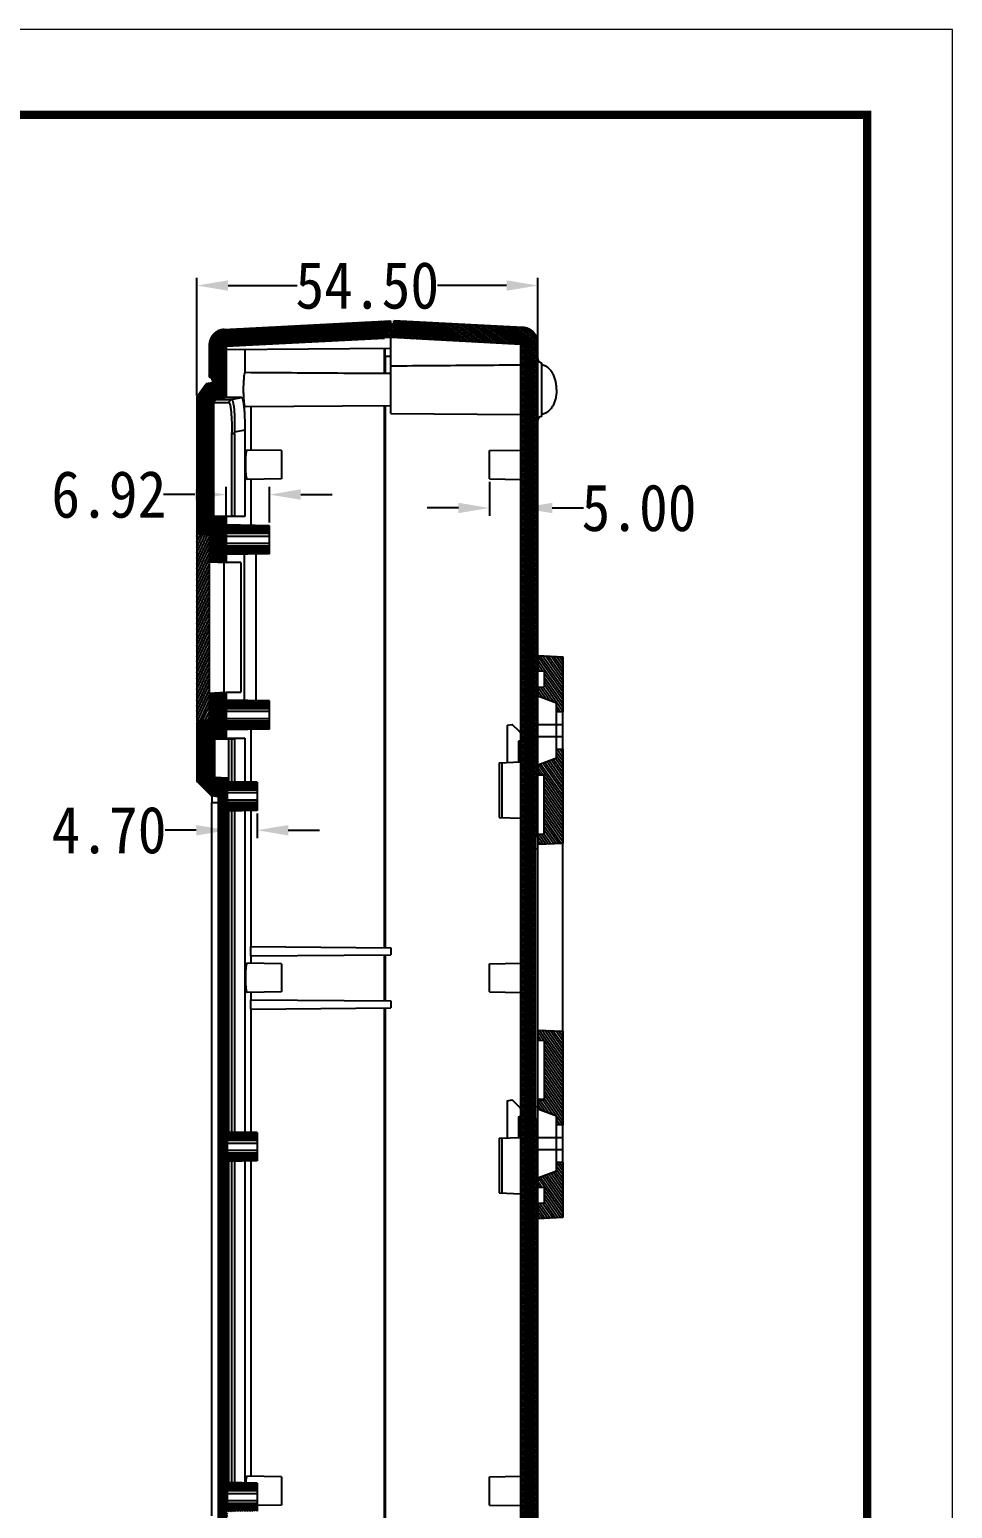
# Model space of a CAD drawing. Header units: inches. Extents: x 1964 to 3446, y -1690 to -1141.
# Drawn here: x 2606.6 to 2754.1, y -1377.1 to -1140.7 of the extents above; entities that cross this region are included whole.
import ezdxf

# ---------------------------------------------------------------- set-up
doc = ezdxf.new("R2010")
doc.units = ezdxf.units.IN
doc.header["$MEASUREMENT"] = 0
doc.layers.get('0').update_dxf_attribs({"linetype": 'CONTINUOUS'})
doc.layers.get('Defpoints').update_dxf_attribs({"linetype": 'CONTINUOUS'})
doc.layers.add('from', color=7, linetype='CONTINUOUS', lineweight=13)
doc.styles.add('FFS', font='SIMFANG.TTF', dxfattribs={"width": 0.9})
doc.dimstyles.get("Standard").update_dxf_attribs({"dimtxt": 0.18, "dimasz": 0.18, "dimexe": 0.18, "dimexo": 0.0625, "dimgap": 0.09, "dimtad": 0, "dimzin": 0, "dimdsep": 46, "dimtxsty": 'Standard', "dimcen": 0, "dimadec": 0, "dimazin": 0, "dimtfac": 1, "dimtdec": 4, "dimtofl": 0, "dimtmove": 0, "dimatfit": 3, "dimfxl": 0, "dimtolj": 1, "dimtzin": 0, "dimarcsym": 0})

# ---------------------------------------------------------------- blocks, each defined once
blk = doc.blocks.new('*D20')
at = {"color": 6, "lineweight": -2}
for p, q in [((2633.33, -1199.2), (2633.33, -1180.39)), ((2638.33, -1181.64), (2649.37, -1181.64)), ((2682.83, -1181.64), (2671.78, -1181.64)), ((2687.83, -1190.59), (2687.83, -1180.39))]:
    blk.add_line(p, q, dxfattribs=at)
at = {"color": 6}
for points in [[(2638.33, -1180.81), (2638.33, -1182.47), (2633.33, -1181.64)], [(2682.83, -1180.81), (2682.83, -1182.47), (2687.83, -1181.64)]]:
    blk.add_solid(points, dxfattribs=at)
at = {"layer": 'Defpoints', "color": 0}
for p in [(2633.33, -1181.64), (2687.83, -1191.09), (2633.33, -1199.7)]:
    blk.add_point(p, dxfattribs=at)
at = {"color": 4, "insert": (2660.58, -1181.64), "char_height": 7.5, "attachment_point": 5, "style": 'FFS'}
blk.add_mtext('\\A1;54.50', dxfattribs=at)
blk = doc.blocks.new('*D29')
at = {"color": 6, "lineweight": -2}
for p, q in [((2680.13, -1213.03), (2680.13, -1218.44)), ((2685.13, -1213.12), (2685.13, -1218.44)), ((2675.13, -1217.19), (2670.13, -1217.19)), ((2690.13, -1217.19), (2695.13, -1217.19))]:
    blk.add_line(p, q, dxfattribs=at)
at = {"color": 6}
for points in [[(2675.13, -1216.36), (2675.13, -1218.02), (2680.13, -1217.19)], [(2690.13, -1216.36), (2690.13, -1218.02), (2685.13, -1217.19)]]:
    blk.add_solid(points, dxfattribs=at)
at = {"layer": 'Defpoints', "color": 0}
for p in [(2680.13, -1212.53), (2685.13, -1212.62), (2685.13, -1217.19)]:
    blk.add_point(p, dxfattribs=at)
at = {"color": 4, "insert": (2704, -1217.19), "char_height": 7.5, "attachment_point": 5, "style": 'FFS'}
blk.add_mtext('\\A1;5.00', dxfattribs=at)
blk = doc.blocks.new('*D30')
at = {"color": 6, "lineweight": -2}
for p, q in [((2638.03, -1218.63), (2638.03, -1213.8)), ((2644.95, -1219.53), (2644.95, -1213.8)), ((2633.03, -1215.05), (2628.03, -1215.05)), ((2649.95, -1215.05), (2654.95, -1215.05))]:
    blk.add_line(p, q, dxfattribs=at)
at = {"color": 6}
for points in [[(2633.03, -1214.21), (2633.03, -1215.88), (2638.03, -1215.05)], [(2649.95, -1214.21), (2649.95, -1215.88), (2644.95, -1215.05)]]:
    blk.add_solid(points, dxfattribs=at)
at = {"layer": 'Defpoints', "color": 0}
for p in [(2638.03, -1215.05), (2638.03, -1219.13), (2644.95, -1220.03)]:
    blk.add_point(p, dxfattribs=at)
at = {"color": 4, "insert": (2619.28, -1215.05), "char_height": 7.5, "attachment_point": 5, "style": 'FFS'}
blk.add_mtext('\\A1;6.92', dxfattribs=at)
blk = doc.blocks.new('*D31')
at = {"color": 6, "lineweight": -2}
for p, q in [((2642.96, -1266.04), (2642.96, -1269.94)), ((2633.26, -1268.69), (2628.26, -1268.69)), ((2638.26, -1267.11), (2638.26, -1269.94)), ((2647.96, -1268.69), (2652.96, -1268.69))]:
    blk.add_line(p, q, dxfattribs=at)
at = {"color": 6}
for points in [[(2633.26, -1267.86), (2633.26, -1269.53), (2638.26, -1268.69)], [(2647.96, -1267.86), (2647.96, -1269.53), (2642.96, -1268.69)]]:
    blk.add_solid(points, dxfattribs=at)
at = {"layer": 'Defpoints', "color": 0}
for p in [(2638.26, -1266.61), (2642.96, -1265.54), (2638.26, -1268.69)]:
    blk.add_point(p, dxfattribs=at)
at = {"color": 4, "insert": (2619.31, -1268.69), "char_height": 7.5, "attachment_point": 5, "style": 'FFS'}
blk.add_mtext('\\A1;4.70', dxfattribs=at)

msp = doc.modelspace()

# ---------------------------------------------------------------- hatches: boundary and pattern name
h = msp.add_hatch()
h.set_pattern_fill('DEFAULT__3', color=2, scale=0.228247, angle=125, style=0)
h.set_pattern_definition([(125, (2141.25107, -1534.14512), (-0.186968945, -0.130917065), [])])
edge = h.paths.add_edge_path()
edge.add_line((2638.026, -1221.278), (2638.026, -1223.278))
edge.add_line((2638.026, -1223.278), (2644.948, -1223.278))
edge.add_line((2644.948, -1223.278), (2644.948, -1224.529))
edge.add_line((2644.948, -1224.529), (2638.026, -1224.65))
edge.add_line((2638.026, -1224.65), (2638.026, -1225.92))
edge.add_line((2638.026, -1225.92), (2635.326, -1225.778))
edge.add_line((2635.326, -1225.778), (2635.326, -1221.278))
edge.add_line((2635.326, -1221.278), (2633.326, -1221.243))
edge.add_line((2633.326, -1221.243), (2633.326, -1199.432))
edge.add_line((2633.326, -1199.432), (2634.825, -1197.367))
edge.add_line((2634.825, -1197.367), (2635.327, -1197.279))
edge.add_line((2635.327, -1197.279), (2635.826, -1197.191))
edge.add_line((2635.826, -1197.191), (2635.826, -1196.786))
edge.add_spline(control_points=[(2635.826, -1196.786), (2635.826, -1196.532), (2635.663, -1196.338), (2635.413, -1196.294)], knot_values=[0, 0, 0, 0, 1, 1, 1, 1], degree=3, periodic=0)
edge.add_line((2635.413, -1196.293), (2635.326, -1196.278))
edge.add_line((2635.326, -1196.278), (2635.326, -1191.171))
edge.add_spline(control_points=[(2637.695, -1188.674), (2636.293, -1188.748), (2635.326, -1189.766), (2635.326, -1191.171)], knot_values=[0, 0, 0, 0, 1, 1, 1, 1], degree=3, periodic=0)
edge.add_line((2637.695, -1188.674), (2664.326, -1187.278))
edge.add_line((2664.326, -1187.278), (2664.326, -1188.926))
edge.add_line((2664.326, -1188.926), (2663.326, -1188.978))
edge.add_line((2663.326, -1188.978), (2663.326, -1190.031))
edge.add_line((2663.326, -1190.031), (2638.026, -1191.357))
edge.add_line((2638.026, -1191.357), (2638.026, -1199.543))
edge.add_line((2638.026, -1199.543), (2636.369, -1199.836))
edge.add_line((2636.369, -1199.836), (2636.026, -1200.309))
edge.add_line((2636.026, -1200.309), (2636.026, -1218.474))
edge.add_line((2636.026, -1218.474), (2638.026, -1218.578))
edge.add_line((2638.026, -1218.578), (2638.026, -1219.907))
edge.add_line((2638.026, -1219.907), (2644.948, -1220.027))
edge.add_line((2644.948, -1220.027), (2644.948, -1221.278))
edge.add_line((2644.948, -1221.278), (2638.026, -1221.278))
edge = h.paths.add_edge_path()
edge.add_line((2638.026, -1249.278), (2638.026, -1251.278))
edge.add_line((2638.026, -1251.278), (2644.948, -1251.278))
edge.add_line((2644.948, -1251.278), (2644.948, -1252.529))
edge.add_line((2644.948, -1252.529), (2638.026, -1252.65))
edge.add_line((2638.026, -1252.65), (2638.026, -1253.979))
edge.add_line((2638.026, -1253.979), (2636.158, -1254.076))
edge.add_line((2636.158, -1254.076), (2636.158, -1260.228))
edge.add_line((2636.158, -1260.228), (2638.258, -1260.338))
edge.add_line((2638.258, -1260.338), (2638.258, -1260.94))
edge.add_line((2638.258, -1260.94), (2642.957, -1261.022))
edge.add_line((2642.957, -1261.022), (2642.957, -1262.278))
edge.add_line((2642.957, -1262.278), (2638.258, -1262.278))
edge.add_line((2638.258, -1262.278), (2638.258, -1263.978))
edge.add_line((2638.258, -1263.978), (2638.258, -1264.278))
edge.add_line((2638.258, -1264.278), (2642.957, -1264.278))
edge.add_line((2642.957, -1264.278), (2642.957, -1265.535))
edge.add_line((2642.957, -1265.535), (2638.258, -1265.617))
edge.add_line((2638.258, -1265.617), (2638.258, -1316.937))
edge.add_line((2638.258, -1316.937), (2642.957, -1317.019))
edge.add_line((2642.957, -1317.019), (2642.957, -1318.276))
edge.add_line((2642.957, -1318.276), (2638.258, -1318.276))
edge.add_line((2638.258, -1318.276), (2638.258, -1318.646))
edge.add_line((2638.258, -1318.646), (2638.258, -1320.276))
edge.add_line((2638.258, -1320.276), (2642.957, -1320.276))
edge.add_line((2642.957, -1320.276), (2642.957, -1321.533))
edge.add_line((2642.957, -1321.533), (2638.258, -1321.615))
edge.add_line((2638.258, -1321.615), (2638.258, -1372.935))
edge.add_line((2638.258, -1372.935), (2642.957, -1373.017))
edge.add_line((2642.957, -1373.017), (2642.957, -1374.273))
edge.add_line((2642.957, -1374.273), (2638.258, -1374.273))
edge.add_line((2638.258, -1374.273), (2638.258, -1376.273))
edge.add_line((2638.258, -1376.273), (2642.957, -1376.273))
edge.add_line((2642.957, -1376.273), (2642.957, -1377.53))
edge.add_line((2642.957, -1377.53), (2638.258, -1377.612))
edge.add_line((2638.258, -1377.612), (2638.258, -1380.574))
edge.add_line((2638.258, -1380.574), (2636.528, -1380.665))
edge.add_line((2636.528, -1380.665), (2636.128, -1381.065))
edge.add_line((2636.128, -1381.065), (2636.128, -1384.605))
edge.add_line((2636.128, -1384.605), (2636.522, -1385.075))
edge.add_line((2636.522, -1385.075), (2638.026, -1385.339))
edge.add_line((2638.026, -1385.339), (2638.026, -1391.278))
edge.add_line((2638.026, -1391.278), (2639.326, -1391.29))
edge.add_line((2639.326, -1391.29), (2639.326, -1392.257))
edge.add_line((2639.326, -1392.257), (2636.826, -1392.278))
edge.add_line((2636.826, -1392.278), (2636.826, -1393.978))
edge.add_line((2636.826, -1393.978), (2639.326, -1394))
edge.add_line((2639.326, -1394), (2639.326, -1395.968))
edge.add_line((2639.326, -1395.968), (2637.695, -1395.883))
edge.add_spline(control_points=[(2637.695, -1395.883), (2636.293, -1395.809), (2635.326, -1394.791), (2635.326, -1393.386)], knot_values=[0, 0, 0, 0, 1, 1, 1, 1], degree=3, periodic=0)
edge.add_line((2635.326, -1393.386), (2635.326, -1388.279))
edge.add_line((2635.326, -1388.279), (2635.413, -1388.263))
edge.add_spline(control_points=[(2635.826, -1387.771), (2635.826, -1388.025), (2635.663, -1388.219), (2635.413, -1388.263)], knot_values=[0, 0, 0, 0, 1, 1, 1, 1], degree=3, periodic=0)
edge.add_line((2635.826, -1387.771), (2635.826, -1387.366))
edge.add_line((2635.826, -1387.366), (2635.327, -1387.278))
edge.add_line((2635.327, -1387.278), (2634.825, -1387.19))
edge.add_line((2634.825, -1387.19), (2633.326, -1385.125))
edge.add_line((2633.326, -1385.125), (2633.326, -1381.721))
edge.add_line((2633.326, -1381.721), (2635.664, -1379.383))
edge.add_line((2635.664, -1379.383), (2636.758, -1379.19))
edge.add_line((2636.758, -1379.19), (2636.758, -1263.367))
edge.add_line((2636.758, -1263.367), (2635.664, -1263.174))
edge.add_line((2635.664, -1263.174), (2633.326, -1260.836))
edge.add_line((2633.326, -1260.836), (2633.326, -1251.313))
edge.add_line((2633.326, -1251.313), (2635.326, -1251.278))
edge.add_line((2635.326, -1251.278), (2635.326, -1246.778))
edge.add_line((2635.326, -1246.778), (2638.026, -1246.637))
edge.add_line((2638.026, -1246.637), (2638.026, -1247.907))
edge.add_line((2638.026, -1247.907), (2644.948, -1248.027))
edge.add_line((2644.948, -1248.027), (2644.948, -1249.278))
edge.add_line((2644.948, -1249.278), (2638.026, -1249.278))
h = msp.add_hatch()
h.set_pattern_fill('DEFAULT__1', color=2, scale=0.275059, angle=325, style=0)
h.set_pattern_definition([(325, (2141.25107, -1534.14512), (0.15776715, 0.22531484), [])])
edge = h.paths.add_edge_path()
edge.add_line((2685.126, -1391.278), (2685.126, -1191.046))
edge.add_line((2685.126, -1191.046), (2663.426, -1189.909))
edge.add_line((2663.426, -1189.909), (2663.426, -1188.977))
edge.add_line((2663.426, -1188.977), (2664.326, -1188.93))
edge.add_line((2664.326, -1188.93), (2664.326, -1187.805))
edge.add_line((2664.326, -1187.805), (2664.826, -1187.778))
edge.add_line((2664.826, -1187.778), (2664.826, -1187.278))
edge.add_line((2664.826, -1187.278), (2685.457, -1188.36))
edge.add_spline(control_points=[(2687.826, -1190.856), (2687.826, -1189.452), (2686.859, -1188.433), (2685.457, -1188.36)], knot_values=[0, 0, 0, 0, 1, 1, 1, 1], degree=3, periodic=0)
edge.add_line((2687.826, -1190.856), (2687.826, -1269.676))
edge.add_line((2687.826, -1269.676), (2687.441, -1269.71))
edge.add_line((2687.441, -1269.71), (2687.441, -1314.847))
edge.add_line((2687.441, -1314.847), (2687.826, -1314.881))
edge.add_line((2687.826, -1314.881), (2687.826, -1393.701))
edge.add_spline(control_points=[(2687.826, -1393.701), (2687.826, -1395.105), (2686.859, -1396.124), (2685.457, -1396.197)], knot_values=[0, 0, 0, 0, 1, 1, 1, 1], degree=3, periodic=0)
edge.add_line((2685.457, -1396.197), (2683.826, -1396.283))
edge.add_line((2683.826, -1396.283), (2683.826, -1394))
edge.add_line((2683.826, -1394), (2685.826, -1393.983))
edge.add_line((2685.826, -1393.983), (2685.826, -1392.274))
edge.add_line((2685.826, -1392.274), (2683.826, -1392.257))
edge.add_line((2683.826, -1392.257), (2683.826, -1391.29))
edge.add_line((2683.826, -1391.29), (2685.126, -1391.278))
h = msp.add_hatch()
h.set_pattern_fill('DEFAULT__2', color=2, scale=0.36935, angle=245, style=0)
h.set_pattern_definition([(245, (2141.25107, -1534.14512), (0.33474516, -0.15609423), [])])
h.paths.add_polyline_path([(2633.327, -1221.328), (2635.327, -1221.433), (2635.327, -1251.124), (2633.327, -1251.229)])
h = msp.add_hatch()
h.set_pattern_fill('A', color=2, scale=0.351143, angle=125, style=0)
h.set_pattern_definition([(125, (2141.25107, -1534.14512), (-0.2876392, -0.20140713), [])])
h.paths.add_polyline_path([(2691.826, -1240.988), (2691.826, -1249.82), (2690.826, -1249.785), (2690.826, -1248.37), (2687.826, -1247.278), (2687.826, -1245.831), (2688.826, -1245.778), (2688.826, -1243.331), (2687.826, -1243.278), (2687.826, -1240.778)])
h.paths.add_polyline_path([(2691.826, -1255.737), (2691.826, -1270.778), (2687.826, -1270.918), (2687.826, -1269.331), (2688.826, -1269.278), (2688.826, -1259.778), (2687.826, -1259.726), (2687.826, -1258.278), (2690.826, -1257.187), (2690.826, -1255.772)])
h.paths.add_polyline_path([(2691.826, -1300.778), (2691.826, -1315.82), (2690.826, -1315.785), (2690.826, -1314.37), (2687.826, -1313.278), (2687.826, -1311.831), (2688.826, -1311.778), (2688.826, -1302.278), (2687.826, -1302.226), (2687.826, -1300.639)])
h.paths.add_polyline_path([(2691.826, -1321.737), (2691.826, -1330.569), (2687.826, -1330.778), (2687.826, -1328.278), (2688.826, -1328.226), (2688.826, -1325.778), (2687.826, -1325.726), (2687.826, -1324.278), (2690.826, -1323.187), (2690.826, -1321.772)])

# ---------------------------------------------------------------- linework, layer by layer
at = {"color": 7, "linetype": 'Continuous'}
for p, q in [((2637.695, -1188.674), (2664.326, -1187.278)), ((2637.695, -1188.674), (2664.326, -1187.278)), ((2664.326, -1188.93), (2664.326, -1187.278)), ((2664.326, -1188.926), (2664.326, -1187.278)), ((2664.826, -1187.778), (2664.326, -1187.805)), ((2664.826, -1187.778), (2664.326, -1187.805)), ((2664.326, -1188.93), (2664.326, -1187.805)), ((2685.457, -1188.36), (2664.826, -1187.278)), ((2664.826, -1187.778), (2664.826, -1187.278)), ((2685.457, -1188.36), (2664.826, -1187.278)), ((2664.826, -1187.778), (2664.826, -1187.278)), ((2638.026, -1191.357), (2663.326, -1190.031)), ((2638.026, -1191.357), (2663.326, -1190.031)), ((2664.326, -1188.926), (2663.326, -1188.978)), ((2664.326, -1188.926), (2663.326, -1188.978)), ((2663.326, -1190.031), (2663.326, -1188.978)), ((2663.326, -1190.031), (2663.326, -1188.978)), ((2664.326, -1189.983), (2663.326, -1189.931)), ((2664.326, -1188.93), (2663.426, -1188.977)), ((2664.326, -1188.93), (2663.426, -1188.977)), ((2663.426, -1189.909), (2663.426, -1188.977)), ((2663.426, -1189.909), (2663.426, -1188.977)), ((2685.126, -1191.046), (2663.426, -1189.909)), ((2685.126, -1191.046), (2663.426, -1189.909)), ((2664.326, -1202.096), (2664.326, -1189.983)), ((2685.126, -1391.278), (2685.126, -1191.046)), ((2685.126, -1391.278), (2685.126, -1191.046)), ((2687.826, -1393.701), (2687.826, -1190.856)), ((2687.826, -1269.676), (2687.826, -1190.856)), ((2635.326, -1191.171), (2635.326, -1196.278)), ((2635.326, -1191.171), (2635.326, -1196.278)), ((2638.026, -1191.357), (2638.026, -1199.543)), ((2638.026, -1191.357), (2638.026, -1199.543)), ((2638.037, -1191.89), (2664.326, -1191.66)), ((2641.053, -1195.56), (2641.053, -1191.863)), ((2663.326, -1195.726), (2663.326, -1191.669)), ((2663.326, -1193.278), (2663.426, -1193.278)), ((2663.426, -1192.977), (2663.426, -1191.668)), ((2664.326, -1192.977), (2663.426, -1192.977)), ((2663.426, -1192.977), (2663.426, -1195.706)), ((2664.326, -1195.715), (2663.326, -1195.706)), ((2688.426, -1193.978), (2688.426, -1202.578)), ((2633.326, -1199.432), (2634.825, -1197.367)), ((2633.326, -1199.432), (2634.825, -1197.367)), ((2635.826, -1197.191), (2634.825, -1197.367)), ((2635.327, -1197.279), (2634.825, -1197.367)), ((2635.413, -1196.293), (2635.323, -1196.278)), ((2635.413, -1196.293), (2635.326, -1196.278)), ((2635.826, -1197.191), (2635.327, -1197.279)), ((2635.826, -1196.786), (2635.826, -1197.191)), ((2635.826, -1196.786), (2635.826, -1197.191)), ((2633.326, -1199.432), (2633.326, -1221.243)), ((2633.326, -1199.432), (2633.326, -1221.243)), ((2636.369, -1199.836), (2636.026, -1200.309)), ((2636.369, -1199.836), (2636.026, -1200.309)), ((2636.026, -1200.309), (2638.455, -1200.309)), ((2636.026, -1200.309), (2636.026, -1218.474)), ((2636.026, -1200.309), (2636.026, -1218.474)), ((2638.026, -1199.543), (2636.369, -1199.836)), ((2638.026, -1199.543), (2636.369, -1199.836)), ((2636.369, -1199.836), (2638.802, -1199.836)), ((2640.502, -1199.544), (2638.026, -1199.543)), ((2638.802, -1199.836), (2638.455, -1200.309)), ((2638.833, -1199.835), (2640.502, -1199.544)), ((2664.323, -1200.842), (2641.108, -1201.045)), ((2642.005, -1207.942), (2642.005, -1201.037)), ((2663.326, -1287.466), (2663.326, -1200.851)), ((2663.426, -1200.85), (2663.426, -1287.466)), ((2664.326, -1202.097), (2685.126, -1202.278)), ((2641.024, -1204.772), (2639.348, -1205.064)), ((2641.024, -1204.772), (2641.024, -1218.579)), ((2639.336, -1205.348), (2638.957, -1205.397)), ((2638.958, -1218.473), (2638.957, -1205.397)), ((2639.339, -1205.348), (2639.337, -1218.491)), ((2646.881, -1208.027), (2641.358, -1207.93)), ((2646.881, -1208.027), (2646.881, -1212.53)), ((2680.126, -1208.029), (2685.126, -1207.941)), ((2680.126, -1212.528), (2680.126, -1208.029)), ((2646.881, -1212.53), (2641.358, -1212.627)), ((2642.005, -1219.976), (2642.005, -1212.615)), ((2680.126, -1212.528), (2685.126, -1212.615)), ((2638.026, -1218.578), (2636.026, -1218.474)), ((2638.026, -1218.578), (2636.026, -1218.474)), ((2638.026, -1218.473), (2638.957, -1218.473)), ((2641.024, -1218.579), (2638.026, -1218.578)), ((2638.026, -1218.578), (2638.026, -1219.907)), ((2638.026, -1218.578), (2638.026, -1219.907)), ((2639.337, -1218.491), (2638.958, -1218.473)), ((2641.024, -1218.579), (2639.337, -1218.491)), ((2635.326, -1221.278), (2633.326, -1221.243)), ((2635.326, -1221.278), (2633.326, -1221.243)), ((2633.327, -1221.328), (2635.327, -1221.433)), ((2633.327, -1221.328), (2633.327, -1251.229)), ((2633.327, -1221.328), (2633.327, -1251.229)), ((2633.327, -1221.328), (2635.327, -1221.433)), ((2635.326, -1221.328), (2633.664, -1221.328)), ((2635.326, -1221.278), (2635.326, -1225.778)), ((2635.326, -1221.278), (2635.326, -1225.778)), ((2635.327, -1221.433), (2635.327, -1251.124)), ((2635.327, -1221.433), (2635.327, -1251.124)), ((2644.948, -1220.027), (2638.026, -1219.907)), ((2644.948, -1220.027), (2638.026, -1219.907)), ((2644.948, -1221.278), (2638.026, -1221.278)), ((2638.026, -1221.278), (2638.026, -1223.278)), ((2644.948, -1221.278), (2638.026, -1221.278)), ((2638.026, -1221.278), (2638.026, -1223.278)), ((2638.027, -1221.678), (2644.948, -1221.678)), ((2644.948, -1224.529), (2644.948, -1220.027)), ((2644.948, -1221.278), (2644.948, -1220.027)), ((2644.948, -1223.278), (2638.026, -1223.278)), ((2644.948, -1223.278), (2638.026, -1223.278)), ((2644.948, -1222.878), (2638.027, -1222.878)), ((2644.948, -1224.529), (2644.948, -1223.278)), ((2635.326, -1225.778), (2638.026, -1225.92)), ((2635.326, -1225.778), (2638.026, -1225.92)), ((2637.694, -1246.654), (2637.694, -1225.902)), ((2644.948, -1224.529), (2638.026, -1224.65)), ((2644.948, -1224.529), (2638.026, -1224.65)), ((2638.026, -1224.65), (2638.026, -1225.92)), ((2638.026, -1224.65), (2638.026, -1225.92)), ((2640.393, -1225.921), (2638.026, -1225.92)), ((2640.393, -1225.921), (2640.393, -1246.636)), ((2640.934, -1247.957), (2640.934, -1224.6)), ((2642.762, -1224.568), (2642.762, -1247.989)), ((2687.826, -1240.778), (2691.826, -1240.988)), ((2687.826, -1240.778), (2691.826, -1240.988)), ((2687.826, -1240.778), (2687.826, -1243.278)), ((2691.826, -1330.569), (2691.826, -1240.988)), ((2691.826, -1240.988), (2691.826, -1249.82)), ((2688.826, -1243.331), (2687.826, -1243.278)), ((2688.826, -1243.331), (2687.826, -1243.278)), ((2688.826, -1243.331), (2688.826, -1245.778)), ((2688.826, -1243.331), (2688.826, -1245.778)), ((2635.326, -1246.778), (2638.026, -1246.637)), ((2635.326, -1246.778), (2638.026, -1246.637)), ((2635.326, -1246.778), (2635.326, -1251.278)), ((2635.326, -1246.778), (2635.326, -1251.278)), ((2638.023, -1246.637), (2638.026, -1246.637)), ((2638.026, -1246.637), (2638.026, -1247.907)), ((2638.026, -1246.637), (2638.026, -1247.907)), ((2687.826, -1245.831), (2688.826, -1245.778)), ((2687.826, -1245.831), (2688.826, -1245.778)), ((2687.826, -1245.831), (2687.826, -1247.278)), ((2690.826, -1248.37), (2687.826, -1247.278)), ((2690.826, -1248.37), (2687.826, -1247.278)), ((2644.948, -1248.027), (2638.026, -1247.907)), ((2644.948, -1248.027), (2638.026, -1247.907)), ((2644.948, -1249.278), (2638.026, -1249.278)), ((2638.026, -1249.278), (2638.026, -1251.278)), ((2644.948, -1249.278), (2638.026, -1249.278)), ((2638.026, -1249.278), (2638.026, -1251.278)), ((2638.027, -1249.678), (2644.948, -1249.678)), ((2644.948, -1252.529), (2644.948, -1248.027)), ((2644.948, -1249.278), (2644.948, -1248.027)), ((2690.826, -1257.187), (2690.826, -1248.37)), ((2690.826, -1249.785), (2690.826, -1248.37)), ((2691.826, -1249.82), (2690.826, -1249.785)), ((2691.826, -1249.82), (2690.826, -1249.785)), ((2635.326, -1251.278), (2633.326, -1251.313)), ((2635.326, -1251.278), (2633.326, -1251.313)), ((2633.326, -1251.313), (2633.326, -1260.836)), ((2633.326, -1251.313), (2633.326, -1260.836)), ((2635.327, -1251.124), (2633.327, -1251.229)), ((2635.327, -1251.124), (2633.327, -1251.229)), ((2633.664, -1251.229), (2635.326, -1251.229)), ((2644.948, -1251.278), (2638.026, -1251.278)), ((2644.948, -1251.278), (2638.026, -1251.278)), ((2644.948, -1252.529), (2638.026, -1252.65)), ((2644.948, -1252.529), (2638.026, -1252.65)), ((2644.948, -1250.878), (2638.027, -1250.878)), ((2644.948, -1252.529), (2644.948, -1251.278)), ((2682.926, -1251.921), (2683.734, -1251.778)), ((2682.926, -1251.921), (2682.926, -1257.855)), ((2684.89, -1252.934), (2683.734, -1251.778)), ((2687.826, -1251.778), (2691.826, -1251.778)), ((2636.158, -1254.076), (2638.026, -1253.979)), ((2636.158, -1254.076), (2638.026, -1253.979)), ((2636.158, -1254.076), (2636.158, -1260.228)), ((2636.158, -1254.076), (2636.158, -1260.228)), ((2638.026, -1252.65), (2638.026, -1253.979)), ((2638.026, -1252.65), (2638.026, -1253.979)), ((2638.026, -1253.979), (2641.024, -1253.978)), ((2638.467, -1254.084), (2638.957, -1254.084)), ((2638.467, -1260.943), (2638.467, -1254.084)), ((2638.955, -1254.075), (2639.341, -1254.075)), ((2638.955, -1260.952), (2638.955, -1254.075)), ((2641.024, -1253.978), (2639.343, -1254.066)), ((2639.343, -1254.066), (2639.343, -1260.959)), ((2641.024, -1253.978), (2641.024, -1260.988)), ((2642.005, -1261.005), (2642.005, -1252.581)), ((2684.726, -1254.468), (2684.997, -1254.369)), ((2684.726, -1254.468), (2684.726, -1257.792)), ((2691.826, -1253.778), (2687.826, -1253.778)), ((2690.826, -1257.187), (2687.826, -1258.278)), ((2690.826, -1257.187), (2687.826, -1258.278)), ((2691.826, -1255.737), (2690.826, -1255.772)), ((2691.826, -1255.737), (2690.826, -1255.772)), ((2690.826, -1257.187), (2690.826, -1255.772)), ((2691.826, -1255.737), (2691.826, -1270.778)), ((2681.626, -1257.901), (2685.126, -1257.778)), ((2681.626, -1257.901), (2681.626, -1266.656)), ((2682.108, -1266.673), (2682.108, -1257.884)), ((2687.826, -1258.278), (2687.826, -1259.726)), ((2635.664, -1263.174), (2633.326, -1260.836)), ((2635.664, -1263.174), (2633.326, -1260.836)), ((2636.158, -1260.228), (2638.467, -1260.349)), ((2636.158, -1260.228), (2638.258, -1260.338)), ((2638.258, -1260.94), (2638.258, -1260.338)), ((2638.258, -1260.94), (2638.258, -1260.338)), ((2642.957, -1261.022), (2638.258, -1260.94)), ((2642.957, -1261.022), (2638.258, -1260.94)), ((2642.957, -1261.022), (2642.957, -1265.535)), ((2642.957, -1261.022), (2642.957, -1262.278)), ((2687.826, -1259.726), (2688.826, -1259.778)), ((2687.826, -1259.726), (2688.826, -1259.778)), ((2687.826, -1259.841), (2688.826, -1259.841)), ((2688.826, -1269.278), (2688.826, -1259.778)), ((2688.826, -1269.278), (2688.826, -1259.778)), ((2636.758, -1263.367), (2635.664, -1263.174)), ((2636.758, -1263.367), (2635.664, -1263.174)), ((2635.765, -1264.278), (2636.758, -1264.278)), ((2635.765, -1378.278), (2635.765, -1264.278)), ((2636.758, -1263.367), (2636.758, -1379.19)), ((2636.758, -1263.367), (2636.758, -1379.19)), ((2642.957, -1262.278), (2638.258, -1262.278)), ((2638.258, -1264.278), (2638.258, -1262.278)), ((2638.258, -1263.978), (2638.258, -1262.278)), ((2642.957, -1262.278), (2638.258, -1262.278)), ((2638.258, -1262.678), (2642.957, -1262.678)), ((2642.957, -1263.878), (2638.258, -1263.878)), ((2638.258, -1264.278), (2638.258, -1263.978)), ((2642.957, -1264.278), (2638.258, -1264.278)), ((2642.957, -1264.278), (2638.258, -1264.278)), ((2642.957, -1264.278), (2642.957, -1265.535)), ((2642.957, -1265.535), (2638.258, -1265.617)), ((2642.957, -1265.535), (2638.258, -1265.617)), ((2638.258, -1316.937), (2638.258, -1265.617)), ((2638.258, -1316.937), (2638.258, -1265.617)), ((2638.467, -1316.94), (2638.467, -1265.614)), ((2638.957, -1316.949), (2638.955, -1265.605)), ((2639.343, -1265.598), (2639.343, -1316.956)), ((2641.024, -1265.569), (2641.024, -1316.985)), ((2642.005, -1287.28), (2642.005, -1265.552)), ((2681.626, -1266.656), (2685.126, -1266.778)), ((2687.441, -1269.71), (2687.826, -1269.676)), ((2687.441, -1269.71), (2687.826, -1269.676)), ((2687.441, -1314.847), (2687.441, -1269.71)), ((2687.441, -1314.847), (2687.441, -1269.71)), ((2687.826, -1269.331), (2688.826, -1269.278)), ((2687.826, -1269.331), (2688.826, -1269.278)), ((2687.826, -1269.331), (2687.826, -1270.918)), ((2687.826, -1270.918), (2691.826, -1270.778)), ((2687.826, -1270.918), (2691.826, -1270.778)), ((2687.826, -1271.679), (2687.441, -1271.712)), ((2641.945, -1287.279), (2664.326, -1287.474)), ((2641.945, -1288.778), (2641.945, -1287.279)), ((2664.326, -1287.474), (2664.326, -1288.583)), ((2646.881, -1290.027), (2641.358, -1289.93)), ((2641.945, -1288.778), (2664.326, -1288.583)), ((2642.005, -1289.942), (2642.005, -1288.777)), ((2646.881, -1290.027), (2646.881, -1294.53)), ((2663.326, -1295.966), (2663.326, -1288.591)), ((2663.426, -1288.591), (2663.426, -1295.966)), ((2680.126, -1290.029), (2685.126, -1289.941)), ((2680.126, -1294.528), (2680.126, -1290.029)), ((2646.881, -1294.53), (2641.358, -1294.627)), ((2642.005, -1295.78), (2642.005, -1294.615)), ((2680.126, -1294.528), (2685.126, -1294.615)), ((2641.945, -1295.779), (2664.326, -1295.974)), ((2641.945, -1297.278), (2641.945, -1295.779)), ((2641.945, -1297.278), (2664.326, -1297.083)), ((2642.005, -1317.002), (2642.005, -1297.277)), ((2663.326, -1383.706), (2663.326, -1297.091)), ((2663.426, -1297.091), (2663.426, -1383.707)), ((2664.326, -1295.974), (2664.326, -1297.083)), ((2687.826, -1300.639), (2691.826, -1300.778)), ((2687.826, -1300.639), (2691.826, -1300.778)), ((2687.826, -1300.639), (2687.826, -1302.226)), ((2691.826, -1300.778), (2691.826, -1315.82)), ((2687.826, -1302.226), (2688.826, -1302.278)), ((2687.826, -1302.226), (2688.826, -1302.278)), ((2688.826, -1302.278), (2688.826, -1311.778)), ((2688.826, -1302.278), (2688.826, -1311.778)), ((2682.926, -1311.921), (2683.734, -1311.778)), ((2682.926, -1311.921), (2682.926, -1317.855)), ((2684.89, -1312.934), (2683.734, -1311.778)), ((2687.441, -1312.845), (2687.826, -1312.878)), ((2688.826, -1311.716), (2687.826, -1311.716)), ((2687.826, -1311.831), (2688.826, -1311.778)), ((2687.826, -1311.831), (2688.826, -1311.778)), ((2687.826, -1311.831), (2687.826, -1313.278)), ((2690.826, -1314.37), (2687.826, -1313.278)), ((2690.826, -1314.37), (2687.826, -1313.278)), ((2684.726, -1314.468), (2684.997, -1314.369)), ((2684.726, -1314.468), (2684.726, -1317.792)), ((2687.826, -1314.881), (2687.441, -1314.847)), ((2687.826, -1314.881), (2687.441, -1314.847)), ((2687.826, -1393.701), (2687.826, -1314.881)), ((2690.826, -1323.187), (2690.826, -1314.37)), ((2690.826, -1314.37), (2690.826, -1315.785)), ((2691.826, -1315.82), (2690.826, -1315.785)), ((2691.826, -1315.82), (2690.826, -1315.785)), ((2642.957, -1317.019), (2638.258, -1316.937)), ((2642.957, -1317.019), (2638.258, -1316.937)), ((2642.957, -1318.276), (2638.258, -1318.276)), ((2638.258, -1320.276), (2638.258, -1318.276)), ((2638.258, -1318.646), (2638.258, -1318.276)), ((2642.957, -1318.276), (2638.258, -1318.276)), ((2638.258, -1320.276), (2638.258, -1318.646)), ((2638.258, -1318.676), (2642.957, -1318.676)), ((2642.957, -1317.019), (2642.957, -1321.533)), ((2642.957, -1317.019), (2642.957, -1318.276)), ((2681.626, -1317.901), (2685.126, -1317.778)), ((2681.626, -1317.901), (2681.626, -1326.656)), ((2682.108, -1326.673), (2682.108, -1317.884)), ((2687.826, -1317.778), (2691.826, -1317.778)), ((2642.957, -1319.876), (2638.258, -1319.876)), ((2642.957, -1320.276), (2638.258, -1320.276)), ((2642.957, -1320.276), (2638.258, -1320.276)), ((2642.957, -1320.276), (2642.957, -1321.533)), ((2691.826, -1319.778), (2687.826, -1319.778)), ((2642.957, -1321.533), (2638.258, -1321.615)), ((2642.957, -1321.533), (2638.258, -1321.615)), ((2638.258, -1372.935), (2638.258, -1321.615)), ((2638.258, -1372.935), (2638.258, -1321.615)), ((2638.467, -1372.938), (2638.467, -1321.612)), ((2638.959, -1372.947), (2638.957, -1321.603)), ((2639.343, -1321.596), (2639.343, -1372.953)), ((2641.024, -1321.566), (2641.024, -1372.983)), ((2642.005, -1371.942), (2642.005, -1321.549)), ((2690.826, -1323.187), (2687.826, -1324.278)), ((2690.826, -1323.187), (2687.826, -1324.278)), ((2691.826, -1321.737), (2690.826, -1321.772)), ((2691.826, -1321.737), (2690.826, -1321.772)), ((2690.826, -1321.772), (2690.826, -1323.187)), ((2691.826, -1321.737), (2691.826, -1330.569)), ((2687.826, -1324.278), (2687.826, -1325.726)), ((2687.826, -1325.726), (2688.826, -1325.778)), ((2687.826, -1325.726), (2688.826, -1325.778)), ((2688.826, -1325.778), (2688.826, -1328.226)), ((2688.826, -1325.778), (2688.826, -1328.226)), ((2681.626, -1326.656), (2685.126, -1326.778)), ((2687.826, -1328.278), (2688.826, -1328.226)), ((2687.826, -1328.278), (2688.826, -1328.226)), ((2687.826, -1328.278), (2687.826, -1330.778)), ((2691.826, -1330.569), (2687.826, -1330.778)), ((2691.826, -1330.569), (2687.826, -1330.778)), ((2642.957, -1373.017), (2638.258, -1372.935)), ((2642.957, -1373.017), (2638.258, -1372.935)), ((2646.881, -1372.027), (2641.358, -1371.93)), ((2642.957, -1373.017), (2642.957, -1377.53)), ((2642.957, -1373.017), (2642.957, -1374.273)), ((2646.881, -1372.027), (2646.881, -1376.53)), ((2680.126, -1372.029), (2685.126, -1371.941)), ((2680.126, -1376.528), (2680.126, -1372.029)), ((2638.258, -1376.273), (2638.258, -1374.273)), ((2642.957, -1374.273), (2638.258, -1374.273)), ((2638.258, -1376.273), (2638.258, -1374.273)), ((2642.957, -1374.273), (2638.258, -1374.273)), ((2638.258, -1374.673), (2642.957, -1374.673)), ((2642.957, -1375.873), (2638.258, -1375.873)), ((2642.957, -1376.273), (2638.258, -1376.273)), ((2642.957, -1376.273), (2638.258, -1376.273)), ((2642.957, -1376.273), (2642.957, -1377.53)), ((2646.881, -1376.53), (2642.957, -1376.599)), ((2680.126, -1376.528), (2685.126, -1376.615))]:
    msp.add_line(p, q, dxfattribs=at)
for centre, radius, start, end in [((2637.826, -1191.171), 2.5, 93, 180), ((2685.326, -1190.856), 2.5, 0, 87), ((2688.426, -1193.378), 0.6, 180, 270), ((2635.326, -1196.786), 0.5, 0, 79.99853), ((2688.426, -1203.178), 0.6, 90, 180), ((2591.092, -1205.397), 47.865, 359.99945, 0.28018), ((2636.835, -1116.198), 137.895, 270.49545, 270.67835), ((2683.829, -1253.995), 1.5, 29.9111, 45), ((2684.826, -1253.9), 0.5, 290, 307.65872), ((2683.829, -1313.995), 1.5, 29.9111, 45), ((2684.826, -1313.9), 0.5, 290, 307.65872)]:
    msp.add_arc(centre, radius, start, end, dxfattribs=at)
for points, start_tangent, end_tangent in [([(2637.695, -1188.674), (2637.668, -1188.676), (2637.641, -1188.677), (2637.614, -1188.68), (2637.587, -1188.682), (2637.56, -1188.685), (2637.532, -1188.688), (2637.505, -1188.691), (2637.477, -1188.695), (2637.45, -1188.699), (2637.422, -1188.703), (2637.395, -1188.708), (2637.367, -1188.713), (2637.339, -1188.718), (2637.311, -1188.724), (2637.284, -1188.73), (2637.256, -1188.737), (2637.228, -1188.743), (2637.2, -1188.75), (2637.172, -1188.758), (2637.144, -1188.765), (2637.116, -1188.773), (2637.088, -1188.782), (2637.061, -1188.791), (2637.033, -1188.8), (2637.005, -1188.809), (2636.977, -1188.819), (2636.949, -1188.829), (2636.922, -1188.84), (2636.894, -1188.851), (2636.866, -1188.862), (2636.839, -1188.874), (2636.812, -1188.886), (2636.784, -1188.898), (2636.757, -1188.911), (2636.73, -1188.924), (2636.703, -1188.937), (2636.676, -1188.951), (2636.649, -1188.965), (2636.622, -1188.98), (2636.596, -1188.994), (2636.569, -1189.01), (2636.543, -1189.025), (2636.517, -1189.041), (2636.491, -1189.057), (2636.465, -1189.074), (2636.439, -1189.091), (2636.413, -1189.108), (2636.388, -1189.125), (2636.363, -1189.143), (2636.338, -1189.162), (2636.313, -1189.18), (2636.289, -1189.199), (2636.264, -1189.218), (2636.24, -1189.238), (2636.216, -1189.258), (2636.193, -1189.278), (2636.169, -1189.298), (2636.146, -1189.319), (2636.123, -1189.34), (2636.1, -1189.362), (2636.078, -1189.383), (2636.056, -1189.405), (2636.034, -1189.427), (2636.012, -1189.45), (2635.991, -1189.473), (2635.97, -1189.496), (2635.949, -1189.519), (2635.929, -1189.542), (2635.909, -1189.566), (2635.889, -1189.59), (2635.869, -1189.614), (2635.85, -1189.639), (2635.831, -1189.663), (2635.813, -1189.688), (2635.795, -1189.713), (2635.777, -1189.739), (2635.759, -1189.764), (2635.742, -1189.79), (2635.725, -1189.816), (2635.708, -1189.842), (2635.692, -1189.868), (2635.676, -1189.894), (2635.661, -1189.921), (2635.645, -1189.948), (2635.631, -1189.975), (2635.616, -1190.002), (2635.602, -1190.029), (2635.588, -1190.056), (2635.575, -1190.083), (2635.562, -1190.111), (2635.549, -1190.138), (2635.537, -1190.166), (2635.525, -1190.194), (2635.513, -1190.221), (2635.502, -1190.249), (2635.491, -1190.277), (2635.48, -1190.305), (2635.47, -1190.333), (2635.46, -1190.362), (2635.451, -1190.39), (2635.442, -1190.418), (2635.433, -1190.446), (2635.425, -1190.474), (2635.417, -1190.503), (2635.409, -1190.531), (2635.402, -1190.559), (2635.395, -1190.588), (2635.388, -1190.616), (2635.382, -1190.644), (2635.376, -1190.672), (2635.371, -1190.7), (2635.365, -1190.729), (2635.36, -1190.757), (2635.356, -1190.785), (2635.352, -1190.813), (2635.348, -1190.841), (2635.344, -1190.869), (2635.341, -1190.897), (2635.338, -1190.924), (2635.335, -1190.952), (2635.333, -1190.98), (2635.331, -1191.007), (2635.33, -1191.035), (2635.328, -1191.062), (2635.327, -1191.089), (2635.326, -1191.117), (2635.326, -1191.144), (2635.326, -1191.171)], (-0.9986295, -0.052336), (0, -1)), ([(2687.826, -1190.856), (2687.826, -1190.829), (2687.825, -1190.802), (2687.825, -1190.775), (2687.824, -1190.748), (2687.822, -1190.72), (2687.821, -1190.693), (2687.819, -1190.665), (2687.816, -1190.638), (2687.814, -1190.61), (2687.811, -1190.582), (2687.808, -1190.554), (2687.804, -1190.526), (2687.8, -1190.498), (2687.796, -1190.47), (2687.791, -1190.442), (2687.787, -1190.414), (2687.781, -1190.386), (2687.776, -1190.358), (2687.77, -1190.33), (2687.764, -1190.301), (2687.757, -1190.273), (2687.75, -1190.245), (2687.743, -1190.216), (2687.735, -1190.188), (2687.727, -1190.16), (2687.719, -1190.132), (2687.71, -1190.103), (2687.701, -1190.075), (2687.691, -1190.047), (2687.682, -1190.019), (2687.671, -1189.991), (2687.661, -1189.963), (2687.65, -1189.935), (2687.639, -1189.907), (2687.627, -1189.879), (2687.615, -1189.851), (2687.603, -1189.824), (2687.59, -1189.796), (2687.577, -1189.769), (2687.564, -1189.741), (2687.55, -1189.714), (2687.536, -1189.687), (2687.521, -1189.66), (2687.506, -1189.633), (2687.491, -1189.607), (2687.476, -1189.58), (2687.46, -1189.554), (2687.444, -1189.527), (2687.427, -1189.501), (2687.41, -1189.475), (2687.393, -1189.45), (2687.375, -1189.424), (2687.357, -1189.399), (2687.339, -1189.374), (2687.32, -1189.349), (2687.302, -1189.324), (2687.282, -1189.3), (2687.263, -1189.276), (2687.243, -1189.252), (2687.223, -1189.228), (2687.202, -1189.204), (2687.182, -1189.181), (2687.161, -1189.158), (2687.139, -1189.135), (2687.118, -1189.113), (2687.096, -1189.091), (2687.074, -1189.069), (2687.051, -1189.047), (2687.029, -1189.026), (2687.006, -1189.005), (2686.983, -1188.984), (2686.959, -1188.963), (2686.935, -1188.943), (2686.912, -1188.923), (2686.887, -1188.904), (2686.863, -1188.885), (2686.839, -1188.866), (2686.814, -1188.847), (2686.789, -1188.829), (2686.764, -1188.811), (2686.738, -1188.793), (2686.713, -1188.776), (2686.687, -1188.759), (2686.661, -1188.743), (2686.635, -1188.727), (2686.609, -1188.711), (2686.583, -1188.695), (2686.556, -1188.68), (2686.53, -1188.665), (2686.503, -1188.651), (2686.476, -1188.637), (2686.449, -1188.623), (2686.422, -1188.609), (2686.395, -1188.596), (2686.368, -1188.584), (2686.34, -1188.571), (2686.313, -1188.559), (2686.285, -1188.548), (2686.258, -1188.536), (2686.23, -1188.525), (2686.202, -1188.515), (2686.175, -1188.505), (2686.147, -1188.495), (2686.119, -1188.485), (2686.091, -1188.476), (2686.063, -1188.467), (2686.035, -1188.459), (2686.008, -1188.451), (2685.98, -1188.443), (2685.952, -1188.436), (2685.924, -1188.429), (2685.896, -1188.422), (2685.868, -1188.416), (2685.84, -1188.41), (2685.813, -1188.404), (2685.785, -1188.399), (2685.757, -1188.394), (2685.73, -1188.389), (2685.702, -1188.385), (2685.674, -1188.381), (2685.647, -1188.377), (2685.619, -1188.374), (2685.592, -1188.37), (2685.565, -1188.368), (2685.538, -1188.365), (2685.511, -1188.363), (2685.484, -1188.361), (2685.457, -1188.36)], (0, 1), (-0.9986295, 0.052336)), ([(2640.853, -1196.973), (2640.854, -1196.963), (2640.903, -1196.315), (2640.972, -1195.832), (2641.053, -1195.56)], (0.0531485, 0.9985866), (0.487541, 0.8731001)), ([(2663.326, -1195.726), (2655.88, -1195.67), (2648.455, -1195.614), (2641.053, -1195.56)], (-0.9999704, 0.0076938), (-0.9999739, 0.0072236)), ([(2664.326, -1194.473), (2671.259, -1194.418), (2678.193, -1194.364), (2685.126, -1194.31)], (0.9999678, 0.0080267), (0.9999704, 0.0076961)), ([(2690.826, -1198.278), (2690.777, -1197.499), (2690.645, -1196.806), (2690.444, -1196.186), (2690.179, -1195.633), (2689.847, -1195.151), (2689.654, -1194.939), (2689.439, -1194.749), (2689.199, -1194.585), (2688.929, -1194.454), (2688.619, -1194.364), (2688.443, -1194.341), (2688.426, -1194.34)], (0, 1), (-0.9979832, 0.0634782)), ([(2635.826, -1196.786), (2635.826, -1196.776), (2635.826, -1196.771), (2635.825, -1196.766), (2635.825, -1196.761), (2635.825, -1196.756), (2635.825, -1196.751), (2635.824, -1196.745), (2635.824, -1196.74), (2635.823, -1196.735), (2635.823, -1196.73), (2635.822, -1196.725), (2635.821, -1196.72), (2635.821, -1196.714), (2635.82, -1196.709), (2635.819, -1196.704), (2635.818, -1196.699), (2635.817, -1196.693), (2635.816, -1196.688), (2635.815, -1196.683), (2635.814, -1196.678), (2635.813, -1196.673), (2635.812, -1196.667), (2635.81, -1196.662), (2635.809, -1196.657), (2635.807, -1196.652), (2635.806, -1196.646), (2635.804, -1196.641), (2635.803, -1196.636), (2635.801, -1196.631), (2635.799, -1196.625), (2635.798, -1196.62), (2635.796, -1196.615), (2635.794, -1196.61), (2635.792, -1196.605), (2635.79, -1196.6), (2635.788, -1196.594), (2635.786, -1196.589), (2635.783, -1196.584), (2635.781, -1196.579), (2635.779, -1196.574), (2635.776, -1196.569), (2635.774, -1196.564), (2635.771, -1196.559), (2635.769, -1196.554), (2635.766, -1196.549), (2635.763, -1196.544), (2635.761, -1196.539), (2635.758, -1196.534), (2635.755, -1196.529), (2635.752, -1196.525), (2635.749, -1196.52), (2635.746, -1196.515), (2635.743, -1196.51), (2635.74, -1196.506), (2635.737, -1196.501), (2635.733, -1196.496), (2635.73, -1196.492), (2635.727, -1196.487), (2635.723, -1196.482), (2635.72, -1196.478), (2635.716, -1196.474), (2635.713, -1196.469), (2635.709, -1196.465), (2635.705, -1196.46), (2635.702, -1196.456), (2635.698, -1196.452), (2635.694, -1196.448), (2635.69, -1196.443), (2635.686, -1196.439), (2635.682, -1196.435), (2635.678, -1196.431), (2635.674, -1196.427), (2635.67, -1196.423), (2635.666, -1196.419), (2635.662, -1196.416), (2635.658, -1196.412), (2635.653, -1196.408), (2635.649, -1196.404), (2635.645, -1196.401), (2635.64, -1196.397), (2635.636, -1196.394), (2635.631, -1196.39), (2635.627, -1196.387), (2635.622, -1196.384), (2635.618, -1196.38), (2635.613, -1196.377), (2635.609, -1196.374), (2635.604, -1196.371), (2635.6, -1196.368), (2635.595, -1196.365), (2635.59, -1196.362), (2635.585, -1196.359), (2635.581, -1196.356), (2635.576, -1196.353), (2635.571, -1196.35), (2635.566, -1196.348), (2635.562, -1196.345), (2635.557, -1196.343), (2635.552, -1196.34), (2635.547, -1196.338), (2635.542, -1196.335), (2635.537, -1196.333), (2635.532, -1196.331), (2635.527, -1196.328), (2635.522, -1196.326), (2635.517, -1196.324), (2635.512, -1196.322), (2635.507, -1196.32), (2635.502, -1196.318), (2635.498, -1196.316), (2635.493, -1196.315), (2635.488, -1196.313), (2635.483, -1196.311), (2635.478, -1196.31), (2635.473, -1196.308), (2635.468, -1196.307), (2635.463, -1196.305), (2635.458, -1196.304), (2635.453, -1196.302), (2635.448, -1196.301), (2635.443, -1196.3), (2635.438, -1196.299), (2635.433, -1196.298), (2635.428, -1196.297), (2635.423, -1196.296), (2635.413, -1196.294)], (0, 1), (-0.9848033, 0.1736735)), ([(2640.853, -1199.588), (2640.84, -1199.312), (2640.821, -1198.527), (2640.826, -1197.722), (2640.853, -1196.973)], (-0.0545456, 0.9985113), (0.0531485, 0.9985866)), ([(2638.455, -1200.309), (2638.581, -1200.481), (2638.701, -1200.985), (2638.805, -1201.788), (2638.887, -1202.84), (2638.939, -1204.066), (2638.957, -1205.163)], (0.9984696, 0.0553037), (0.0048926, -0.999988)), ([(2638.833, -1199.835), (2638.811, -1199.836), (2638.802, -1199.836)], (-0.9987244, -0.0504937), (-0.9970613, 0.0766084)), ([(2638.833, -1199.835), (2639.011, -1200.007), (2639.165, -1200.523), (2639.286, -1201.349), (2639.357, -1202.428), (2639.379, -1203.689), (2639.348, -1205.064)], (0.9987432, 0.0501203), (-0.0417968, -0.9991261)), ([(2640.502, -1199.544), (2640.633, -1199.725), (2640.758, -1200.243), (2640.867, -1201.071), (2640.952, -1202.159), (2641.005, -1203.418), (2641.024, -1204.772)], (0.9999999, 0.0003825), (0, -1)), ([(2641.108, -1201.044), (2641.021, -1200.92), (2640.944, -1200.563), (2640.882, -1200.01), (2640.853, -1199.588)], (-0.9999619, -0.0087265), (-0.0545456, 0.9985113)), ([(2690.826, -1198.278), (2690.777, -1199.058), (2690.645, -1199.751), (2690.444, -1200.371), (2690.179, -1200.923), (2689.847, -1201.406), (2689.654, -1201.618), (2689.439, -1201.808), (2689.199, -1201.971), (2688.929, -1202.103), (2688.619, -1202.193), (2688.443, -1202.215), (2688.426, -1202.217)], (0, -1), (-0.9979832, -0.0634782)), ([(2639.339, -1205.348), (2639.343, -1205.253), (2639.345, -1205.158), (2639.348, -1205.064)], (-0.0000561, 1), (0.0417966, 0.9991261)), ([(2641.127, -1209.273), (2641.106, -1209.88), (2641.104, -1210.534), (2641.121, -1211.169)], (-0.049667, -0.9987658), (0.0437226, -0.9990437)), ([(2641.358, -1207.93), (2641.287, -1208.021), (2641.221, -1208.288), (2641.167, -1208.711), (2641.128, -1209.256), (2641.127, -1209.273)], (-0.9998477, 0.0174524), (-0.049667, -0.9987658)), ([(2641.121, -1211.169), (2641.157, -1211.735), (2641.208, -1212.189)], (0.0437226, -0.9990437), (0.1498541, -0.9887081)), ([(2641.208, -1212.189), (2641.254, -1212.429), (2641.305, -1212.577), (2641.358, -1212.626)], (0.1498541, -0.9887081), (0.9998477, 0.0174524)), ([(2638.026, -1246.637), (2638.289, -1246.637), (2639.078, -1246.637), (2640.393, -1246.636)], (0.9999995, 0.0009917), (0.9999999, 0.0004399)), ([(2636.158, -1254.086), (2636.414, -1254.097), (2637.184, -1254.096), (2638.027, -1254.088)], (0.9981053, -0.0615293), (0.9999601, 0.0089378)), ([(2635.664, -1263.174), (2635.703, -1263.263), (2635.735, -1263.504), (2635.757, -1263.86), (2635.765, -1264.278)], (0.9848078, -0.1736482), (0, -1)), ([(2641.358, -1289.93), (2641.281, -1290.036), (2641.212, -1290.345), (2641.156, -1290.828), (2641.119, -1291.44)], (-0.9998477, 0.0174524), (-0.0400662, -0.999197)), ([(2641.119, -1291.44), (2641.103, -1292.129), (2641.11, -1292.83), (2641.138, -1293.483)], (-0.0400662, -0.999197), (0.0634748, -0.9979834)), ([(2641.138, -1293.483), (2641.186, -1294.028)], (0.0634748, -0.9979834), (0.1197119, -0.9928087)), ([(2641.186, -1294.028), (2641.237, -1294.354), (2641.296, -1294.558), (2641.358, -1294.626)], (0.1197119, -0.9928087), (0.9998477, 0.0174524)), ([(2641.358, -1371.93), (2641.281, -1372.036), (2641.212, -1372.345), (2641.156, -1372.828), (2641.144, -1372.985)], (-0.9998477, 0.0174524), (-0.0713656, -0.9974502))]:
    msp.add_spline(points, degree=3, dxfattribs=dict(at, start_tangent=start_tangent, end_tangent=end_tangent))
at = {"layer": 'from'}
msp.add_lwpolyline([(1964.132, -1689.672), (2754.069, -1689.672), (2754.069, -1140.737), (1964.132, -1140.737)], close=True, dxfattribs=at)
at = {"layer": 'from', "const_width": 1.361}
msp.add_lwpolyline([(1977.746, -1676.058), (1977.746, -1154.351), (2740.455, -1154.351), (2740.455, -1676.058), (1977.746, -1676.058)], dxfattribs=at)

# ---------------------------------------------------------------- dimensions: what is measured, and where the dimension line sits
for base, p1, p2, override, picture, middle in [((2633.326, -1181.639), (2687.826, -1191.094), (2633.326, -1199.696), {"dimscale": 2.5, "dimtxt": 3, "dimasz": 2, "dimexe": 0.5, "dimexo": 0.2, "dimtxsty": 'FFS', "dimcen": 5.0292, "dimclrd": 6, "dimclre": 6, "dimclrt": 4, "dimtp": 0, "dimtm": 0}, '*D20', (2660.576, -1181.639)), ((2638.026, -1215.047), (2644.948, -1220.027), (2638.026, -1219.129), {"dimscale": 2.5, "dimtxt": 3, "dimasz": 2, "dimexe": 0.5, "dimexo": 0.2, "dimtxsty": 'FFS', "dimcen": 5.0292, "dimclrd": 6, "dimclre": 6, "dimclrt": 4}, '*D30', (2619.281, -1215.047)), ((2685.126, -1217.191), (2680.126, -1212.528), (2685.126, -1212.615), {"dimscale": 2.5, "dimtxt": 3, "dimasz": 2, "dimexe": 0.5, "dimexo": 0.2, "dimtxsty": 'FFS', "dimcen": 5.0292, "dimclrd": 6, "dimclre": 6, "dimclrt": 4}, '*D29', (2703.998, -1217.191)), ((2638.258, -1268.693), (2642.957, -1265.535), (2638.258, -1266.613), {"dimscale": 2.5, "dimtxt": 3, "dimasz": 2, "dimexe": 0.5, "dimexo": 0.2, "dimtxsty": 'FFS', "dimcen": 5.0292, "dimclrd": 6, "dimclre": 6, "dimclrt": 4}, '*D31', (2619.313, -1268.693))]:
    dim = msp.add_linear_dim(base=base, p1=p1, p2=p2, dimstyle='Standard', override=override)
    dim.commit()
    dim.dimension.update_dxf_attribs({"geometry": picture, "text_midpoint": middle, "dimtype": 160})

doc.saveas('drawing.dxf')
